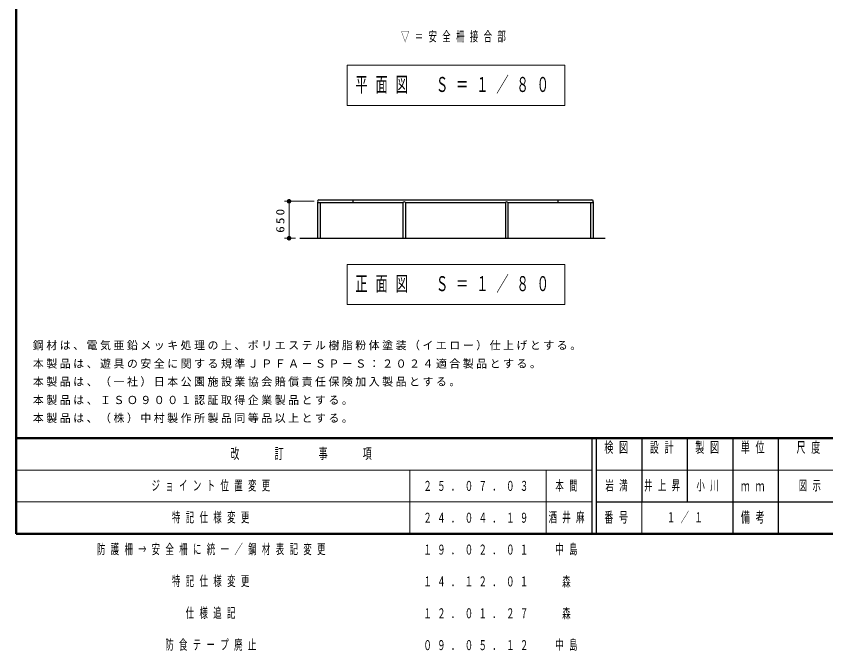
# Model space of a CAD drawing. Units: millimetres on the paper, scale 1:80. Extents: x -365 to 0, y -26 to 257.
# Drawn here: x -365 to -187.1, y -25.7 to 113.7 of the extents above; entities that cross this region are included whole.
import ezdxf
from ezdxf.enums import TextEntityAlignment as Align

# ---------------------------------------------------------------- set-up
doc = ezdxf.new("R2010")
doc.units = ezdxf.units.MM
doc.layers.add('1_80', color=7, linetype='Continuous', lineweight=13)
doc.layers.add('NAKAMURA図枠', color=7, linetype='Continuous', lineweight=13)
doc.layers.add('CLASS1', color=7, linetype='Continuous')
doc.layers.add('図デ_タ_99_', color=7, linetype='Continuous')
doc.styles.add('ＭＳ ゴシック', font='')
doc.styles.get('ＭＳ ゴシック').set_extended_font_data('MS Gothic')

# ---------------------------------------------------------------- blocks, each defined once
blk = doc.blocks.new('filled_dot')
at = {"color": 0, "linetype": 'Continuous', "lineweight": -2, "const_width": 1.25}
blk.add_lwpolyline([(-0.625, 0, 1), (0.625, 0, 1)], format="xyb", close=True, dxfattribs=at)

msp = doc.modelspace()

# ---------------------------------------------------------------- linework, layer by layer
at = {"layer": '1_80'}
for p, q in [((-292.22, 102.944), (-292.22, 94.144)), ((-244.42, 102.944), (-292.22, 102.944)), ((-244.42, 94.144), (-244.42, 102.944)), ((-292.22, 94.144), (-244.42, 94.144)), ((-299.474, 73.068), (-306.027, 73.068)), ((-305.027, 64.943), (-305.027, 73.068)), ((-303.63, 64.943), (-306.027, 64.943)), ((-292.22, 59.174), (-292.22, 50.374)), ((-244.42, 59.174), (-292.22, 59.174)), ((-244.42, 50.374), (-244.42, 59.174)), ((-292.22, 50.374), (-244.42, 50.374))]:
    msp.add_line(p, q, dxfattribs=at)
at = {"layer": '1_80', "lineweight": 25}
for p, q in [((-298.474, 73.371), (-238.474, 73.371)), ((-290.974, 73.371), (-290.974, 72.764)), ((-245.974, 73.371), (-245.974, 72.764)), ((-298.741, 72.922), (-298.741, 64.943)), ((-298.474, 72.764), (-279.991, 72.764)), ((-298.207, 72.764), (-298.207, 64.943)), ((-279.991, 72.764), (-279.991, 64.943)), ((-279.457, 72.764), (-279.457, 64.943)), ((-279.457, 72.764), (-257.491, 72.764)), ((-257.491, 72.764), (-257.491, 64.943)), ((-256.957, 72.764), (-256.957, 64.943)), ((-256.957, 72.764), (-238.474, 72.764)), ((-238.741, 72.764), (-238.741, 64.943)), ((-238.207, 72.922), (-238.207, 64.943)), ((-302.63, 64.943), (-235.537, 64.943))]:
    msp.add_line(p, q, dxfattribs=at)
for centre, radius, start, end in [((-298.474, 73.068), 0.304, 89.99998, 270), ((-238.474, 73.068), 0.304, 270, 90.00002), ((-279.724, 72.623), 0.302, 27.7752, 152.2248), ((-257.224, 72.623), 0.302, 27.7752, 152.2248)]:
    msp.add_arc(centre, radius, start, end, dxfattribs=at)
at = {"layer": 'NAKAMURA図枠', "lineweight": 50}
for p, q in [((-365, 257), (-365, 0)), ((-365, 21), (0, 21)), ((-365, 0), (0, 0))]:
    msp.add_line(p, q, dxfattribs=at)
at = {"layer": 'NAKAMURA図枠', "color": 211, "lineweight": 25}
for p, q in [((-238.5, 21), (-238.5, 0)), ((-237.5, 21), (-237.5, 0)), ((-227.5, 21), (-227.5, 7)), ((-217.5, 21), (-217.5, 7)), ((-207.5, 21), (-207.5, 0)), ((-197.5, 21), (-197.5, 7)), ((-237.5, 7), (0, 7))]:
    msp.add_line(p, q, dxfattribs=at)
at = {"layer": 'NAKAMURA図枠'}
for p, q in [((-365, 14), (-238.5, 14)), ((-278.5, 14), (-278.5, 0)), ((-248.5, 14), (-248.5, 0)), ((-237.5, 14), (-182.5, 14)), ((-365, 7), (-238.5, 7)), ((-227.5, 7), (-227.5, 0))]:
    msp.add_line(p, q, dxfattribs=at)
at = {"layer": 'NAKAMURA図枠', "lineweight": 25}
msp.add_line((-197.5, 7), (-197.5, 0), dxfattribs=at)

# ---------------------------------------------------------------- block references
at = {"layer": '1_80', "xscale": 0.4, "yscale": 0.4}
for p, rotation in [((-305.027, 73.068), 270), ((-305.027, 64.943), 90)]:
    msp.add_blockref('filled_dot', p, dxfattribs=dict(at, rotation=rotation))

# ---------------------------------------------------------------- texts
at = {"layer": '1_80', "style": 'ＭＳ ゴシック'}
for s, insert, char_height, attachment_point in [('\\T1.64;\\W0.6;▽＝安全柵接合部', (-268.32, 107.957), 2.199, 8), ('\\T1.64;\\W0.6;平面図\u3000Ｓ＝１／８０', (-268.32, 98.544), 3.299, 5), ('\\T1.64;\\W0.6;正面図\u3000Ｓ＝１／８０', (-268.32, 54.774), 3.299, 5)]:
    msp.add_mtext(s, dxfattribs=dict(at, insert=insert, char_height=char_height, attachment_point=attachment_point))
at = {"layer": '1_80', "insert": (-306.027, 69.005), "char_height": 1.833, "attachment_point": 8, "rotation": 90, "style": 'ＭＳ ゴシック'}
msp.add_mtext('\\T1.33;\\W1.15;650', dxfattribs=at)
at = {"layer": 'CLASS1', "char_height": 1.76, "attachment_point": 7, "style": 'ＭＳ ゴシック'}
for s, insert in [('\\T1.23;鋼材は、電気亜鉛メッキ処理の上、ポリエステル樹脂粉体塗装（イエロー）仕上げとする。', (-361.334, 40.294)), ('\\T1.23;本製品は、遊具の安全に関する規準ＪＰＦＡ－ＳＰ－Ｓ：２０２４適合製品とする。', (-361.334, 36.294)), ('\\T1.23;本製品は、（一社）日本公園施設業協会賠償責任保険加入製品とする。', (-361.334, 32.294)), ('\\T1.23;本製品は、ＩＳＯ９００１認証取得企業製品とする。', (-361.334, 28.294)), ('\\T1.23;本製品は、（株）中村製作所製品同等品以上とする。', (-361.334, 24.294))]:
    msp.add_mtext(s, dxfattribs=dict(at, insert=insert))
at = {"layer": 'NAKAMURA図枠', "color": 4, "char_height": 2.346, "style": 'ＭＳ ゴシック'}
for s, insert, attachment_point in [('\\T1.64;\\W0.6;検図', (-232.5, 20.167), 2), ('\\T1.64;\\W0.6;設計', (-222.5, 20.167), 2), ('\\T1.64;\\W0.6;製図', (-212.5, 20.167), 2), ('\\T1.64;\\W0.6;単位', (-202.5, 20.167), 2), ('\\T1.64;\\W0.6;尺度', (-190.25, 20.167), 2), ('\\T1.64;\\W0.6;改\u3000\u3000訂\u3000\u3000事\u3000\u3000項', (-301.75, 17.5), 5), ('\\T1.64;\\W0.6;ｍｍ', (-202.5, 10.5), 5), ('\\T1.64;\\W0.6;番号', (-232.5, 3.5), 5), ('\\T1.64;\\W0.6;備考', (-202.5, 3.5), 5)]:
    msp.add_mtext(s, dxfattribs=dict(at, insert=insert, attachment_point=attachment_point))
at = {"layer": '図デ_タ_99_', "style": 'ＭＳ ゴシック', "width": 0.6}
for p in [(-245, -10.5), (-245, -17.5)]:
    msp.add_text('森', height=2.199, dxfattribs=at).set_placement(p, align=Align.MIDDLE_LEFT)
at = {"layer": '図デ_タ_99_', "char_height": 2.199, "attachment_point": 4, "style": 'ＭＳ ゴシック'}
for s, insert in [('\\T1.64;\\W0.6;ジョイント位置変更', (-335.25, 10.5)), ('\\T1.64;\\W0.6;２５．０７．０３', (-275.5, 10.5)), ('\\T1.64;\\W0.6;本間', (-246.5, 10.5)), ('\\T1.64;\\W0.6;岩満', (-235.5, 10.5)), ('\\T1.64;\\W0.6;井上昇', (-227, 10.5)), ('\\T1.64;\\W0.6;小川', (-215.5, 10.5)), ('\\T1.64;\\W0.6;図示', (-193, 10.5)), ('\\T1.64;\\W0.6;特記仕様変更', (-330.75, 3.5)), ('\\T1.64;\\W0.6;２４．０４．１９', (-275.5, 3.5)), ('\\T1.64;\\W0.6;酒井麻', (-248, 3.5)), ('\\T1.64;\\W0.6;１／１', (-222, 3.5)), ('\\T1.64;\\W0.6;防護柵→安全柵に統一／鋼材表記変更', (-347.25, -3.5)), ('\\T1.64;\\W0.6;１９．０２．０１', (-275.5, -3.5)), ('\\T1.64;\\W0.6;中島', (-246.5, -3.5)), ('\\T1.64;\\W0.6;特記仕様変更', (-330.75, -10.5)), ('\\T1.64;\\W0.6;１４．１２．０１', (-275.5, -10.5)), ('\\T1.64;\\W0.6;仕様追記', (-327.75, -17.5)), ('\\T1.64;\\W0.6;１２．０１．２７', (-275.5, -17.5)), ('\\T1.64;\\W0.6;防食テープ廃止', (-332.25, -24.5)), ('\\T1.64;\\W0.6;中島', (-246.5, -24.5)), ('\\T1.64;\\W0.6;０９．０５．１２', (-275.5, -24.5))]:
    msp.add_mtext(s, dxfattribs=dict(at, insert=insert))

doc.saveas('drawing.dxf')
